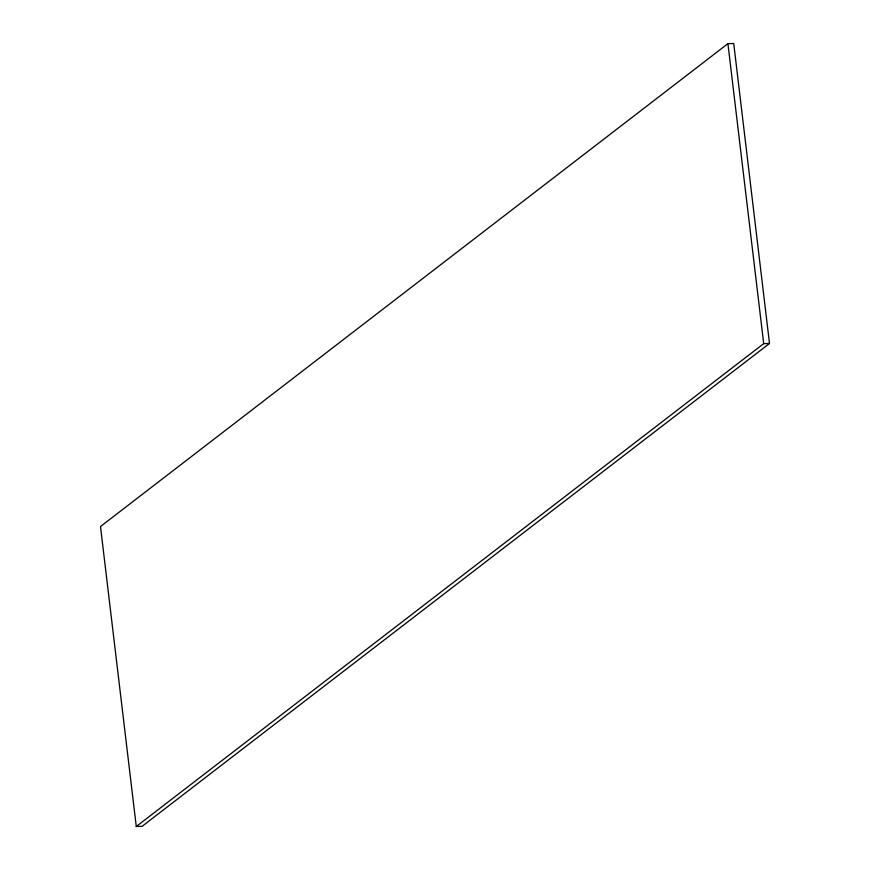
<?xml version="1.0" encoding="UTF-8"?>
<svg xmlns="http://www.w3.org/2000/svg" width="870" height="870" viewBox="0 0 870 870"><rect width="100%" height="100%" fill="white"/><g stroke="black" fill="none" stroke-linecap="round" stroke-linejoin="round"><path stroke-width="1.3" d="M727.918 43.663L100.496 526.524L136.275 826.5L142.082 826.337L769.504 343.476L733.725 43.5L727.918 43.663L763.697 343.639L136.275 826.5M763.697 343.639L769.504 343.476"/></g></svg>
